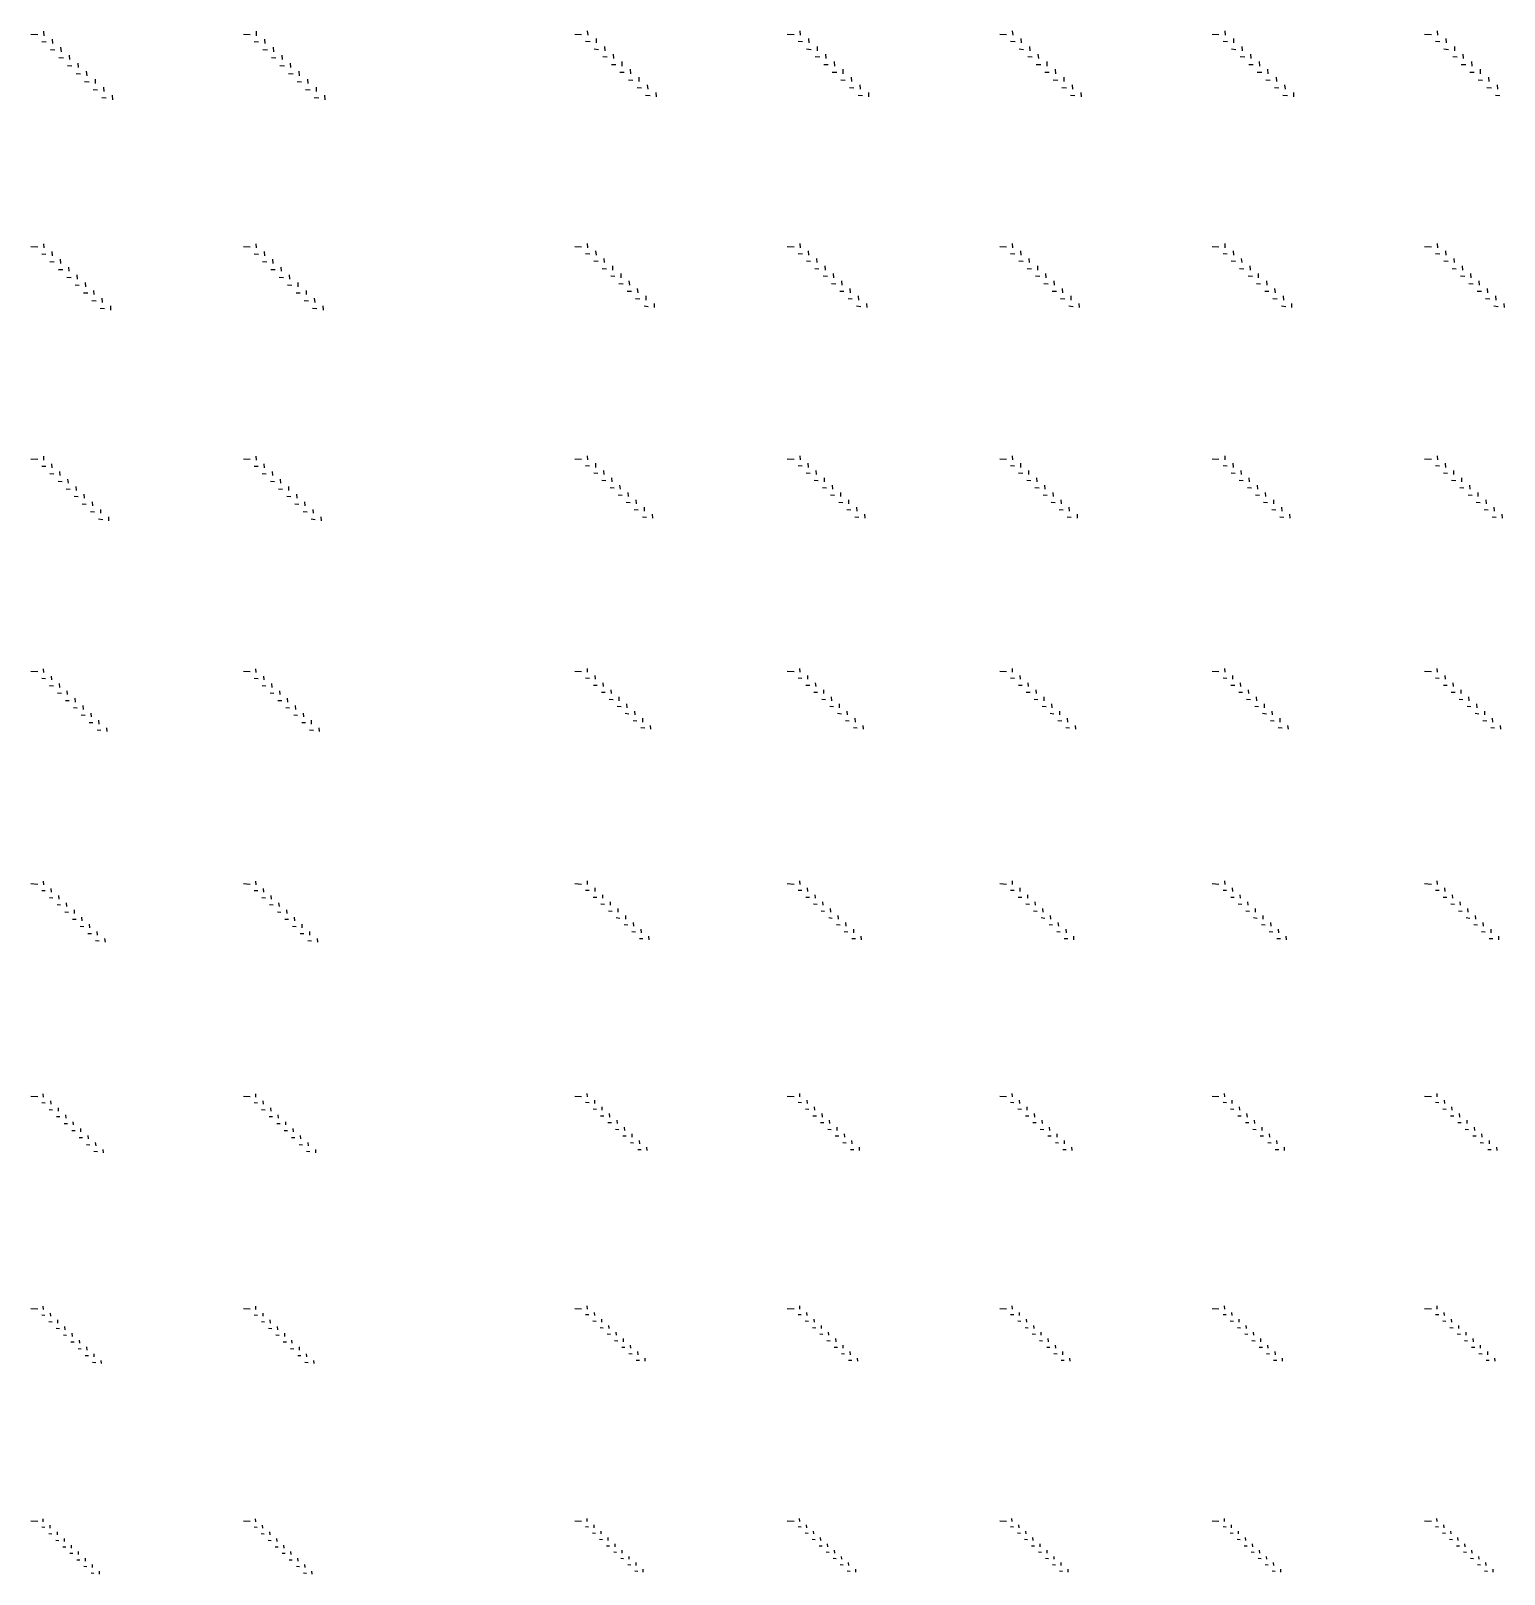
# Model space of a CAD drawing. Extents: x 0 to 300000, y 0 to 300000.
# Drawn here: x 116020 to 150690, y 77050 to 113380 of the extents above; entities that cross this region are included whole.
import ezdxf

# ---------------------------------------------------------------- set-up
doc = ezdxf.new("R2010")
doc.units = 0

msp = doc.modelspace()

# ---------------------------------------------------------------- linework, layer by layer
at = {"color": 7}
for p, q in [((116320, 113370), (116325, 113265)), ((121320, 113370), (121325, 113265)), ((129115, 113380), (129125, 113275)), ((134115, 113380), (134125, 113275)), ((139115, 113380), (139125, 113275)), ((144115, 113380), (144125, 113275)), ((149115, 113380), (149125, 113275)), ((116020, 113305), (116180, 113295)), ((116275, 113130), (116380, 113120)), ((116520, 113185), (116525, 113080)), ((116720, 112995), (116730, 112890)), ((121020, 113305), (121180, 113295)), ((121275, 113130), (121380, 113120)), ((121520, 113185), (121525, 113080)), ((121720, 112995), (121730, 112890)), ((128820, 113305), (128980, 113295)), ((129075, 113135), (129180, 113130)), ((129320, 113200), (129325, 113095)), ((129520, 113015), (129525, 112910)), ((133820, 113305), (133980, 113295)), ((134075, 113135), (134180, 113130)), ((134320, 113200), (134325, 113095)), ((134520, 113015), (134525, 112910)), ((138820, 113305), (138980, 113295)), ((139075, 113135), (139180, 113130)), ((139320, 113200), (139325, 113095)), ((139520, 113015), (139525, 112910)), ((143820, 113305), (143980, 113295)), ((144075, 113135), (144180, 113130)), ((144320, 113200), (144325, 113095)), ((144520, 113015), (144525, 112910)), ((148820, 113305), (148980, 113295)), ((149075, 113135), (149180, 113130)), ((149320, 113200), (149325, 113095)), ((149520, 113015), (149525, 112910)), ((116480, 112940), (116585, 112935)), ((116680, 112750), (116785, 112745)), ((116925, 112810), (116930, 112705)), ((121480, 112940), (121585, 112935)), ((121680, 112750), (121785, 112745)), ((121925, 112810), (121930, 112705)), ((129275, 112955), (129380, 112945)), ((129480, 112775), (129585, 112765)), ((129720, 112835), (129730, 112730)), ((129925, 112655), (129930, 112550)), ((134275, 112955), (134380, 112945)), ((134480, 112775), (134585, 112765)), ((134720, 112835), (134730, 112730)), ((134925, 112655), (134930, 112550)), ((139275, 112955), (139380, 112945)), ((139480, 112775), (139585, 112765)), ((139720, 112835), (139730, 112730)), ((139925, 112655), (139930, 112550)), ((144275, 112955), (144380, 112945)), ((144480, 112775), (144585, 112765)), ((144720, 112835), (144730, 112730)), ((144925, 112655), (144930, 112550)), ((149275, 112955), (149380, 112945)), ((149480, 112775), (149585, 112765)), ((149720, 112835), (149730, 112730)), ((149925, 112655), (149930, 112550)), ((116880, 112565), (116985, 112555)), ((117085, 112375), (117190, 112370)), ((117125, 112620), (117130, 112515)), ((117325, 112430), (117335, 112325)), ((121880, 112565), (121985, 112555)), ((122085, 112375), (122190, 112370)), ((122125, 112620), (122130, 112515)), ((122325, 112430), (122335, 112325)), ((129680, 112590), (129785, 112585)), ((129880, 112410), (129985, 112405)), ((130125, 112475), (130130, 112370)), ((130325, 112290), (130330, 112185)), ((134680, 112590), (134785, 112585)), ((134880, 112410), (134985, 112405)), ((135125, 112475), (135130, 112370)), ((135325, 112290), (135330, 112185)), ((139680, 112590), (139785, 112585)), ((139880, 112410), (139985, 112405)), ((140125, 112475), (140130, 112370)), ((140325, 112290), (140330, 112185)), ((144680, 112590), (144785, 112585)), ((144880, 112410), (144985, 112405)), ((145125, 112475), (145130, 112370)), ((145325, 112290), (145330, 112185)), ((149680, 112590), (149785, 112585)), ((149880, 112410), (149985, 112405)), ((150125, 112475), (150130, 112370)), ((150325, 112290), (150330, 112185)), ((117285, 112190), (117390, 112180)), ((117485, 112000), (117590, 111990)), ((117530, 112245), (117535, 112140)), ((117730, 112055), (117735, 111950)), ((122285, 112190), (122390, 112180)), ((122485, 112000), (122590, 111990)), ((122530, 112245), (122535, 112140)), ((122730, 112055), (122735, 111950)), ((130080, 112230), (130185, 112220)), ((130285, 112050), (130390, 112040)), ((130525, 112110), (130535, 112005)), ((130730, 111930), (130735, 111825)), ((135080, 112230), (135185, 112220)), ((135285, 112050), (135390, 112040)), ((135525, 112110), (135535, 112005)), ((135730, 111930), (135735, 111825)), ((140080, 112230), (140185, 112220)), ((140285, 112050), (140390, 112040)), ((140525, 112110), (140535, 112005)), ((140730, 111930), (140735, 111825)), ((145080, 112230), (145185, 112220)), ((145285, 112050), (145390, 112040)), ((145525, 112110), (145535, 112005)), ((145730, 111930), (145735, 111825)), ((150080, 112230), (150185, 112220)), ((150285, 112050), (150390, 112040)), ((150525, 112110), (150535, 112005)), ((117690, 111810), (117795, 111805)), ((117930, 111865), (117940, 111760)), ((122690, 111810), (122795, 111805)), ((122930, 111865), (122940, 111760)), ((130485, 111865), (130590, 111860)), ((135485, 111865), (135590, 111860)), ((140485, 111865), (140590, 111860)), ((145485, 111865), (145590, 111860)), ((150485, 111865), (150590, 111860)), ((116020, 108305), (116180, 108295)), ((116315, 108370), (116325, 108270)), ((121020, 108305), (121180, 108295)), ((121315, 108370), (121325, 108270)), ((128820, 108305), (128980, 108295)), ((129115, 108375), (129120, 108275)), ((133820, 108305), (133980, 108295)), ((134115, 108375), (134120, 108275)), ((138820, 108305), (138980, 108295)), ((139115, 108375), (139120, 108275)), ((143820, 108305), (143980, 108295)), ((144115, 108375), (144120, 108275)), ((148820, 108305), (148980, 108295)), ((149115, 108375), (149120, 108275)), ((116275, 108135), (116375, 108125)), ((116470, 107950), (116570, 107945)), ((116510, 108185), (116520, 108085)), ((116710, 108005), (116715, 107905)), ((121275, 108135), (121375, 108125)), ((121470, 107950), (121570, 107945)), ((121510, 108185), (121520, 108085)), ((121710, 108005), (121715, 107905)), ((129075, 108140), (129175, 108135)), ((129270, 107965), (129370, 107955)), ((129310, 108200), (129320, 108100)), ((129505, 108025), (129515, 107925)), ((134075, 108140), (134175, 108135)), ((134270, 107965), (134370, 107955)), ((134310, 108200), (134320, 108100)), ((134505, 108025), (134515, 107925)), ((139075, 108140), (139175, 108135)), ((139270, 107965), (139370, 107955)), ((139310, 108200), (139320, 108100)), ((139505, 108025), (139515, 107925)), ((144075, 108140), (144175, 108135)), ((144270, 107965), (144370, 107955)), ((144310, 108200), (144320, 108100)), ((144505, 108025), (144515, 107925)), ((149075, 108140), (149175, 108135)), ((149270, 107965), (149370, 107955)), ((149310, 108200), (149320, 108100)), ((149505, 108025), (149515, 107925)), ((116670, 107765), (116770, 107760)), ((116865, 107585), (116965, 107575)), ((116905, 107820), (116910, 107720)), ((117100, 107635), (117110, 107535)), ((121670, 107765), (121770, 107760)), ((121865, 107585), (121965, 107575)), ((121905, 107820), (121910, 107720)), ((122100, 107635), (122110, 107535)), ((129465, 107785), (129565, 107780)), ((129665, 107610), (129765, 107605)), ((129705, 107845), (129710, 107745)), ((129900, 107670), (129905, 107570)), ((134465, 107785), (134565, 107780)), ((134665, 107610), (134765, 107605)), ((134705, 107845), (134710, 107745)), ((134900, 107670), (134905, 107570)), ((139465, 107785), (139565, 107780)), ((139665, 107610), (139765, 107605)), ((139705, 107845), (139710, 107745)), ((139900, 107670), (139905, 107570)), ((144465, 107785), (144565, 107780)), ((144665, 107610), (144765, 107605)), ((144705, 107845), (144710, 107745)), ((144900, 107670), (144905, 107570)), ((149465, 107785), (149565, 107780)), ((149665, 107610), (149765, 107605)), ((149705, 107845), (149710, 107745)), ((149900, 107670), (149905, 107570)), ((117060, 107400), (117160, 107395)), ((117260, 107215), (117360, 107210)), ((117300, 107455), (117305, 107355)), ((117495, 107270), (117500, 107170)), ((122060, 107400), (122160, 107395)), ((122260, 107215), (122360, 107210)), ((122300, 107455), (122305, 107355)), ((122495, 107270), (122500, 107170)), ((129860, 107435), (129960, 107425)), ((130055, 107255), (130155, 107250)), ((130095, 107495), (130105, 107395)), ((130290, 107315), (130300, 107215)), ((134860, 107435), (134960, 107425)), ((135055, 107255), (135155, 107250)), ((135095, 107495), (135105, 107395)), ((135290, 107315), (135300, 107215)), ((139860, 107435), (139960, 107425)), ((140055, 107255), (140155, 107250)), ((140095, 107495), (140105, 107395)), ((140290, 107315), (140300, 107215)), ((144860, 107435), (144960, 107425)), ((145055, 107255), (145155, 107250)), ((145095, 107495), (145105, 107395)), ((145290, 107315), (145300, 107215)), ((149860, 107435), (149960, 107425)), ((150055, 107255), (150155, 107250)), ((150095, 107495), (150105, 107395)), ((150290, 107315), (150300, 107215)), ((117455, 107035), (117555, 107025)), ((117650, 106850), (117750, 106845)), ((117690, 107085), (117700, 106985)), ((117890, 106905), (117895, 106805)), ((122455, 107035), (122555, 107025)), ((122650, 106850), (122750, 106845)), ((122690, 107085), (122700, 106985)), ((122890, 106905), (122895, 106805)), ((130250, 107080), (130350, 107075)), ((130450, 106905), (130550, 106895)), ((130490, 107140), (130495, 107040)), ((130685, 106965), (130690, 106865)), ((135250, 107080), (135350, 107075)), ((135450, 106905), (135550, 106895)), ((135490, 107140), (135495, 107040)), ((135685, 106965), (135690, 106865)), ((140250, 107080), (140350, 107075)), ((140450, 106905), (140550, 106895)), ((140490, 107140), (140495, 107040)), ((140685, 106965), (140690, 106865)), ((145250, 107080), (145350, 107075)), ((145450, 106905), (145550, 106895)), ((145490, 107140), (145495, 107040)), ((145685, 106965), (145690, 106865)), ((150250, 107080), (150350, 107075)), ((150450, 106905), (150550, 106895)), ((150490, 107140), (150495, 107040)), ((150685, 106965), (150690, 106865)), ((116020, 103305), (116180, 103295)), ((116315, 103365), (116320, 103270)), ((116505, 103190), (116510, 103095)), ((121020, 103305), (121180, 103295)), ((121315, 103365), (121320, 103270)), ((121505, 103190), (121510, 103095)), ((128820, 103305), (128980, 103295)), ((129115, 103375), (129120, 103280)), ((129305, 103200), (129310, 103105)), ((133820, 103305), (133980, 103295)), ((134115, 103375), (134120, 103280)), ((134305, 103200), (134310, 103105)), ((138820, 103305), (138980, 103295)), ((139115, 103375), (139120, 103280)), ((139305, 103200), (139310, 103105)), ((143820, 103305), (143980, 103295)), ((144115, 103375), (144120, 103280)), ((144305, 103200), (144310, 103105)), ((148820, 103305), (148980, 103295)), ((149115, 103375), (149120, 103280)), ((149305, 103200), (149310, 103105)), ((116275, 103135), (116370, 103130)), ((116465, 102960), (116560, 102950)), ((116695, 103010), (116705, 102915)), ((116885, 102830), (116895, 102735)), ((121275, 103135), (121370, 103130)), ((121465, 102960), (121560, 102950)), ((121695, 103010), (121705, 102915)), ((121885, 102830), (121895, 102735)), ((129075, 103145), (129170, 103140)), ((129265, 102975), (129360, 102965)), ((129495, 103030), (129500, 102935)), ((129685, 102860), (129690, 102765)), ((134075, 103145), (134170, 103140)), ((134265, 102975), (134360, 102965)), ((134495, 103030), (134500, 102935)), ((134685, 102860), (134690, 102765)), ((139075, 103145), (139170, 103140)), ((139265, 102975), (139360, 102965)), ((139495, 103030), (139500, 102935)), ((139685, 102860), (139690, 102765)), ((144075, 103145), (144170, 103140)), ((144265, 102975), (144360, 102965)), ((144495, 103030), (144500, 102935)), ((144685, 102860), (144690, 102765)), ((149075, 103145), (149170, 103140)), ((149265, 102975), (149360, 102965)), ((149495, 103030), (149500, 102935)), ((149685, 102860), (149690, 102765)), ((116660, 102780), (116755, 102775)), ((116850, 102600), (116945, 102595)), ((117080, 102655), (117085, 102560)), ((117270, 102475), (117275, 102380)), ((121660, 102780), (121755, 102775)), ((121850, 102600), (121945, 102595)), ((122080, 102655), (122085, 102560)), ((122270, 102475), (122275, 102380)), ((129455, 102800), (129550, 102795)), ((129650, 102630), (129745, 102620)), ((129840, 102455), (129935, 102450)), ((129875, 102685), (129885, 102590)), ((130070, 102515), (130075, 102420)), ((134455, 102800), (134550, 102795)), ((134650, 102630), (134745, 102620)), ((134840, 102455), (134935, 102450)), ((134875, 102685), (134885, 102590)), ((135070, 102515), (135075, 102420)), ((139455, 102800), (139550, 102795)), ((139650, 102630), (139745, 102620)), ((139840, 102455), (139935, 102450)), ((139875, 102685), (139885, 102590)), ((140070, 102515), (140075, 102420)), ((144455, 102800), (144550, 102795)), ((144650, 102630), (144745, 102620)), ((144840, 102455), (144935, 102450)), ((144875, 102685), (144885, 102590)), ((145070, 102515), (145075, 102420)), ((149455, 102800), (149550, 102795)), ((149650, 102630), (149745, 102620)), ((149840, 102455), (149935, 102450)), ((149875, 102685), (149885, 102590)), ((150070, 102515), (150075, 102420)), ((117040, 102425), (117135, 102415)), ((117230, 102245), (117325, 102240)), ((117460, 102295), (117470, 102200)), ((117655, 102115), (117660, 102025)), ((122040, 102425), (122135, 102415)), ((122230, 102245), (122325, 102240)), ((122460, 102295), (122470, 102200)), ((122655, 102115), (122660, 102025)), ((130030, 102285), (130125, 102280)), ((130220, 102115), (130315, 102105)), ((130260, 102340), (130265, 102245)), ((130450, 102170), (130455, 102075)), ((135030, 102285), (135125, 102280)), ((135220, 102115), (135315, 102105)), ((135260, 102340), (135265, 102245)), ((135450, 102170), (135455, 102075)), ((140030, 102285), (140125, 102280)), ((140220, 102115), (140315, 102105)), ((140260, 102340), (140265, 102245)), ((140450, 102170), (140455, 102075)), ((145030, 102285), (145125, 102280)), ((145220, 102115), (145315, 102105)), ((145260, 102340), (145265, 102245)), ((145450, 102170), (145455, 102075)), ((150030, 102285), (150125, 102280)), ((150220, 102115), (150315, 102105)), ((150260, 102340), (150265, 102245)), ((150450, 102170), (150455, 102075)), ((117425, 102065), (117520, 102060)), ((117615, 101890), (117710, 101880)), ((117845, 101940), (117850, 101845)), ((122425, 102065), (122520, 102060)), ((122615, 101890), (122710, 101880)), ((122845, 101940), (122850, 101845)), ((130410, 101940), (130505, 101935)), ((130640, 102000), (130645, 101905)), ((135410, 101940), (135505, 101935)), ((135640, 102000), (135645, 101905)), ((140410, 101940), (140505, 101935)), ((140640, 102000), (140645, 101905)), ((145410, 101940), (145505, 101935)), ((145640, 102000), (145645, 101905)), ((150410, 101940), (150505, 101935)), ((150640, 102000), (150645, 101905)), ((116020, 98305), (116180, 98295)), ((116275, 98140), (116365, 98135)), ((116310, 98365), (116315, 98275)), ((116495, 98190), (116505, 98100)), ((121020, 98305), (121180, 98295)), ((121275, 98140), (121365, 98135)), ((121310, 98365), (121315, 98275)), ((121495, 98190), (121505, 98100)), ((128820, 98305), (128980, 98295)), ((129075, 98150), (129165, 98145)), ((129110, 98370), (129115, 98280)), ((129295, 98205), (129300, 98115)), ((133820, 98305), (133980, 98295)), ((134075, 98150), (134165, 98145)), ((134110, 98370), (134115, 98280)), ((134295, 98205), (134300, 98115)), ((138820, 98305), (138980, 98295)), ((139075, 98150), (139165, 98145)), ((139110, 98370), (139115, 98280)), ((139295, 98205), (139300, 98115)), ((143820, 98305), (143980, 98295)), ((144075, 98150), (144165, 98145)), ((144110, 98370), (144115, 98280)), ((144295, 98205), (144300, 98115)), ((148820, 98305), (148980, 98295)), ((149075, 98150), (149165, 98145)), ((149110, 98370), (149115, 98280)), ((149295, 98205), (149300, 98115)), ((116460, 97970), (116550, 97960)), ((116650, 97795), (116740, 97790)), ((116685, 98015), (116690, 97925)), ((116870, 97845), (116875, 97755)), ((121460, 97970), (121550, 97960)), ((121650, 97795), (121740, 97790)), ((121685, 98015), (121690, 97925)), ((121870, 97845), (121875, 97755)), ((129260, 97980), (129350, 97975)), ((129445, 97815), (129535, 97810)), ((129480, 98035), (129490, 97945)), ((129670, 97870), (129675, 97780)), ((134260, 97980), (134350, 97975)), ((134445, 97815), (134535, 97810)), ((134480, 98035), (134490, 97945)), ((134670, 97870), (134675, 97780)), ((139260, 97980), (139350, 97975)), ((139445, 97815), (139535, 97810)), ((139480, 98035), (139490, 97945)), ((139670, 97870), (139675, 97780)), ((144260, 97980), (144350, 97975)), ((144445, 97815), (144535, 97810)), ((144480, 98035), (144490, 97945)), ((144670, 97870), (144675, 97780)), ((149260, 97980), (149350, 97975)), ((149445, 97815), (149535, 97810)), ((149480, 98035), (149490, 97945)), ((149670, 97870), (149675, 97780)), ((116835, 97620), (116925, 97615)), ((117020, 97450), (117110, 97440)), ((117055, 97670), (117060, 97580)), ((117240, 97495), (117250, 97405)), ((121835, 97620), (121925, 97615)), ((122020, 97450), (122110, 97440)), ((122055, 97670), (122060, 97580)), ((122240, 97495), (122250, 97405)), ((129630, 97645), (129720, 97640)), ((129820, 97480), (129910, 97475)), ((129855, 97700), (129860, 97610)), ((130040, 97535), (130045, 97445)), ((130225, 97365), (130230, 97275)), ((134630, 97645), (134720, 97640)), ((134820, 97480), (134910, 97475)), ((134855, 97700), (134860, 97610)), ((135040, 97535), (135045, 97445)), ((135225, 97365), (135230, 97275)), ((139630, 97645), (139720, 97640)), ((139820, 97480), (139910, 97475)), ((139855, 97700), (139860, 97610)), ((140040, 97535), (140045, 97445)), ((140225, 97365), (140230, 97275)), ((144630, 97645), (144720, 97640)), ((144820, 97480), (144910, 97475)), ((144855, 97700), (144860, 97610)), ((145040, 97535), (145045, 97445)), ((145225, 97365), (145230, 97275)), ((149630, 97645), (149720, 97640)), ((149820, 97480), (149910, 97475)), ((149855, 97700), (149860, 97610)), ((150040, 97535), (150045, 97445)), ((150225, 97365), (150230, 97275)), ((117205, 97275), (117295, 97270)), ((117395, 97100), (117480, 97095)), ((117430, 97320), (117435, 97230)), ((117615, 97150), (117620, 97060)), ((122205, 97275), (122295, 97270)), ((122395, 97100), (122480, 97095)), ((122430, 97320), (122435, 97230)), ((122615, 97150), (122620, 97060)), ((130005, 97315), (130095, 97305)), ((130190, 97145), (130280, 97140)), ((130410, 97200), (130415, 97110)), ((130595, 97030), (130605, 96945)), ((135005, 97315), (135095, 97305)), ((135190, 97145), (135280, 97140)), ((135410, 97200), (135415, 97110)), ((135595, 97030), (135605, 96945)), ((140005, 97315), (140095, 97305)), ((140190, 97145), (140280, 97140)), ((140410, 97200), (140415, 97110)), ((140595, 97030), (140605, 96945)), ((145005, 97315), (145095, 97305)), ((145190, 97145), (145280, 97140)), ((145410, 97200), (145415, 97110)), ((145595, 97030), (145605, 96945)), ((150005, 97315), (150095, 97305)), ((150190, 97145), (150280, 97140)), ((150410, 97200), (150415, 97110)), ((150595, 97030), (150605, 96945)), ((117580, 96925), (117670, 96920)), ((117800, 96975), (117805, 96885)), ((122580, 96925), (122670, 96920)), ((122800, 96975), (122805, 96885)), ((130375, 96980), (130465, 96970)), ((135375, 96980), (135465, 96970)), ((140375, 96980), (140465, 96970)), ((145375, 96980), (145465, 96970)), ((150375, 96980), (150465, 96970)), ((129110, 93370), (129115, 93285)), ((134110, 93370), (134115, 93285)), ((139110, 93370), (139115, 93285)), ((144110, 93370), (144115, 93285)), ((149110, 93370), (149115, 93285)), ((116020, 93305), (116180, 93295)), ((116275, 93145), (116360, 93140)), ((116310, 93360), (116315, 93275)), ((116490, 93190), (116495, 93105)), ((116670, 93025), (116675, 92940)), ((121020, 93305), (121180, 93295)), ((121275, 93145), (121360, 93140)), ((121310, 93360), (121315, 93275)), ((121490, 93190), (121495, 93105)), ((121670, 93025), (121675, 92940)), ((128820, 93305), (128980, 93295)), ((129075, 93155), (129160, 93150)), ((129290, 93205), (129295, 93120)), ((129470, 93045), (129475, 92960)), ((133820, 93305), (133980, 93295)), ((134075, 93155), (134160, 93150)), ((134290, 93205), (134295, 93120)), ((134470, 93045), (134475, 92960)), ((138820, 93305), (138980, 93295)), ((139075, 93155), (139160, 93150)), ((139290, 93205), (139295, 93120)), ((139470, 93045), (139475, 92960)), ((143820, 93305), (143980, 93295)), ((144075, 93155), (144160, 93150)), ((144290, 93205), (144295, 93120)), ((144470, 93045), (144475, 92960)), ((148820, 93305), (148980, 93295)), ((149075, 93155), (149160, 93150)), ((149290, 93205), (149295, 93120)), ((149470, 93045), (149475, 92960)), ((116455, 92980), (116540, 92970)), ((116635, 92810), (116720, 92805)), ((116850, 92855), (116860, 92770)), ((117035, 92685), (117040, 92600)), ((121455, 92980), (121540, 92970)), ((121635, 92810), (121720, 92805)), ((121850, 92855), (121860, 92770)), ((122035, 92685), (122040, 92600)), ((129255, 92990), (129340, 92985)), ((129435, 92830), (129520, 92825)), ((129615, 92665), (129700, 92660)), ((129650, 92880), (129655, 92795)), ((129830, 92720), (129835, 92635)), ((134255, 92990), (134340, 92985)), ((134435, 92830), (134520, 92825)), ((134615, 92665), (134700, 92660)), ((134650, 92880), (134655, 92795)), ((134830, 92720), (134835, 92635)), ((139255, 92990), (139340, 92985)), ((139435, 92830), (139520, 92825)), ((139615, 92665), (139700, 92660)), ((139650, 92880), (139655, 92795)), ((139830, 92720), (139835, 92635)), ((144255, 92990), (144340, 92985)), ((144435, 92830), (144520, 92825)), ((144615, 92665), (144700, 92660)), ((144650, 92880), (144655, 92795)), ((144830, 92720), (144835, 92635)), ((149255, 92990), (149340, 92985)), ((149435, 92830), (149520, 92825)), ((149615, 92665), (149700, 92660)), ((149650, 92880), (149655, 92795)), ((149830, 92720), (149835, 92635)), ((116820, 92640), (116905, 92635)), ((117000, 92470), (117085, 92465)), ((117180, 92305), (117265, 92295)), ((117215, 92515), (117220, 92430)), ((117395, 92350), (117400, 92265)), ((121820, 92640), (121905, 92635)), ((122000, 92470), (122085, 92465)), ((122180, 92305), (122265, 92295)), ((122215, 92515), (122220, 92430)), ((122395, 92350), (122400, 92265)), ((129795, 92505), (129880, 92495)), ((129980, 92340), (130065, 92335)), ((130010, 92555), (130015, 92470)), ((130190, 92390), (130200, 92305)), ((134795, 92505), (134880, 92495)), ((134980, 92340), (135065, 92335)), ((135010, 92555), (135015, 92470)), ((135190, 92390), (135200, 92305)), ((139795, 92505), (139880, 92495)), ((139980, 92340), (140065, 92335)), ((140010, 92555), (140015, 92470)), ((140190, 92390), (140200, 92305)), ((144795, 92505), (144880, 92495)), ((144980, 92340), (145065, 92335)), ((145010, 92555), (145015, 92470)), ((145190, 92390), (145200, 92305)), ((149795, 92505), (149880, 92495)), ((149980, 92340), (150065, 92335)), ((150010, 92555), (150015, 92470)), ((150190, 92390), (150200, 92305)), ((117360, 92135), (117445, 92130)), ((117540, 91965), (117625, 91960)), ((117575, 92180), (117580, 92095)), ((117755, 92010), (117765, 91925)), ((122360, 92135), (122445, 92130)), ((122540, 91965), (122625, 91960)), ((122575, 92180), (122580, 92095)), ((122755, 92010), (122765, 91925)), ((130160, 92180), (130245, 92170)), ((130340, 92015), (130425, 92010)), ((130375, 92230), (130380, 92145)), ((130555, 92065), (130560, 91980)), ((135160, 92180), (135245, 92170)), ((135340, 92015), (135425, 92010)), ((135375, 92230), (135380, 92145)), ((135555, 92065), (135560, 91980)), ((140160, 92180), (140245, 92170)), ((140340, 92015), (140425, 92010)), ((140375, 92230), (140380, 92145)), ((140555, 92065), (140560, 91980)), ((145160, 92180), (145245, 92170)), ((145340, 92015), (145425, 92010)), ((145375, 92230), (145380, 92145)), ((145555, 92065), (145560, 91980)), ((150160, 92180), (150245, 92170)), ((150340, 92015), (150425, 92010)), ((150375, 92230), (150380, 92145)), ((150555, 92065), (150560, 91980)), ((116020, 88305), (116180, 88295)), ((116305, 88360), (116310, 88280)), ((121020, 88305), (121180, 88295)), ((121305, 88360), (121310, 88280)), ((128820, 88305), (128980, 88295)), ((129105, 88365), (129110, 88285)), ((133820, 88305), (133980, 88295)), ((134105, 88365), (134110, 88285)), ((138820, 88305), (138980, 88295)), ((139105, 88365), (139110, 88285)), ((143820, 88305), (143980, 88295)), ((144105, 88365), (144110, 88285)), ((148820, 88305), (148980, 88295)), ((149105, 88365), (149110, 88285)), ((116275, 88150), (116355, 88145)), ((116450, 87985), (116530, 87980)), ((116480, 88195), (116490, 88115)), ((116660, 88030), (116665, 87950)), ((121275, 88150), (121355, 88145)), ((121450, 87985), (121530, 87980)), ((121480, 88195), (121490, 88115)), ((121660, 88030), (121665, 87950)), ((129075, 88160), (129155, 88155)), ((129250, 88000), (129330, 87995)), ((129280, 88205), (129285, 88130)), ((129455, 88050), (129460, 87970)), ((134075, 88160), (134155, 88155)), ((134250, 88000), (134330, 87995)), ((134280, 88205), (134285, 88130)), ((134455, 88050), (134460, 87970)), ((139075, 88160), (139155, 88155)), ((139250, 88000), (139330, 87995)), ((139280, 88205), (139285, 88130)), ((139455, 88050), (139460, 87970)), ((144075, 88160), (144155, 88155)), ((144250, 88000), (144330, 87995)), ((144280, 88205), (144285, 88130)), ((144455, 88050), (144460, 87970)), ((149075, 88160), (149155, 88155)), ((149250, 88000), (149330, 87995)), ((149280, 88205), (149285, 88130)), ((149455, 88050), (149460, 87970)), ((116625, 87825), (116705, 87820)), ((116805, 87660), (116885, 87655)), ((116835, 87865), (116840, 87785)), ((117010, 87700), (117015, 87625)), ((121625, 87825), (121705, 87820)), ((121805, 87660), (121885, 87655)), ((121835, 87865), (121840, 87785)), ((122010, 87700), (122015, 87625)), ((129425, 87840), (129505, 87835)), ((129600, 87685), (129680, 87680)), ((129630, 87890), (129640, 87810)), ((129810, 87735), (129815, 87655)), ((129985, 87575), (129990, 87495)), ((134425, 87840), (134505, 87835)), ((134600, 87685), (134680, 87680)), ((134630, 87890), (134640, 87810)), ((134810, 87735), (134815, 87655)), ((134985, 87575), (134990, 87495)), ((139425, 87840), (139505, 87835)), ((139600, 87685), (139680, 87680)), ((139630, 87890), (139640, 87810)), ((139810, 87735), (139815, 87655)), ((139985, 87575), (139990, 87495)), ((144425, 87840), (144505, 87835)), ((144600, 87685), (144680, 87680)), ((144630, 87890), (144640, 87810)), ((144810, 87735), (144815, 87655)), ((144985, 87575), (144990, 87495)), ((149425, 87840), (149505, 87835)), ((149600, 87685), (149680, 87680)), ((149630, 87890), (149640, 87810)), ((149810, 87735), (149815, 87655)), ((149985, 87575), (149990, 87495)), ((116980, 87495), (117060, 87490)), ((117155, 87330), (117235, 87325)), ((117185, 87540), (117190, 87460)), ((117360, 87375), (117365, 87295)), ((117535, 87210), (117545, 87130)), ((121980, 87495), (122060, 87490)), ((122155, 87330), (122235, 87325)), ((122185, 87540), (122190, 87460)), ((122360, 87375), (122365, 87295)), ((122535, 87210), (122545, 87130)), ((129775, 87525), (129855, 87520)), ((129950, 87370), (130030, 87365)), ((130130, 87210), (130205, 87205)), ((130160, 87415), (130165, 87335)), ((130335, 87260), (130340, 87180)), ((134775, 87525), (134855, 87520)), ((134950, 87370), (135030, 87365)), ((135130, 87210), (135205, 87205)), ((135160, 87415), (135165, 87335)), ((135335, 87260), (135340, 87180)), ((139775, 87525), (139855, 87520)), ((139950, 87370), (140030, 87365)), ((140130, 87210), (140205, 87205)), ((140160, 87415), (140165, 87335)), ((140335, 87260), (140340, 87180)), ((144775, 87525), (144855, 87520)), ((144950, 87370), (145030, 87365)), ((145130, 87210), (145205, 87205)), ((145160, 87415), (145165, 87335)), ((145335, 87260), (145340, 87180)), ((149775, 87525), (149855, 87520)), ((149950, 87370), (150030, 87365)), ((150130, 87210), (150205, 87205)), ((150160, 87415), (150165, 87335)), ((150335, 87260), (150340, 87180)), ((117330, 87165), (117410, 87160)), ((117505, 87005), (117585, 87000)), ((117715, 87045), (117720, 86965)), ((122330, 87165), (122410, 87160)), ((122505, 87005), (122585, 87000)), ((122715, 87045), (122720, 86965)), ((130305, 87050), (130385, 87045)), ((130510, 87100), (130515, 87020)), ((135305, 87050), (135385, 87045)), ((135510, 87100), (135515, 87020)), ((140305, 87050), (140385, 87045)), ((140510, 87100), (140515, 87020)), ((145305, 87050), (145385, 87045)), ((145510, 87100), (145515, 87020)), ((150305, 87050), (150385, 87045)), ((150510, 87100), (150515, 87020)), ((116020, 83305), (116180, 83295)), ((116305, 83355), (116310, 83280)), ((121020, 83305), (121180, 83295)), ((121305, 83355), (121310, 83280)), ((128820, 83305), (128980, 83295)), ((129105, 83365), (129110, 83290)), ((129275, 83210), (129280, 83135)), ((133820, 83305), (133980, 83295)), ((134105, 83365), (134110, 83290)), ((134275, 83210), (134280, 83135)), ((138820, 83305), (138980, 83295)), ((139105, 83365), (139110, 83290)), ((139275, 83210), (139280, 83135)), ((143820, 83305), (143980, 83295)), ((144105, 83365), (144110, 83290)), ((144275, 83210), (144280, 83135)), ((148820, 83305), (148980, 83295)), ((149105, 83365), (149110, 83290)), ((149275, 83210), (149280, 83135)), ((116275, 83155), (116350, 83150)), ((116445, 82995), (116520, 82990)), ((116475, 83195), (116480, 83120)), ((116615, 82840), (116690, 82830)), ((116645, 83035), (116650, 82960)), ((116815, 82880), (116820, 82805)), ((121275, 83155), (121350, 83150)), ((121445, 82995), (121520, 82990)), ((121475, 83195), (121480, 83120)), ((121615, 82840), (121690, 82830)), ((121645, 83035), (121650, 82960)), ((121815, 82880), (121820, 82805)), ((129075, 83165), (129150, 83160)), ((129245, 83010), (129320, 83005)), ((129415, 82855), (129490, 82850)), ((129445, 83055), (129450, 82980)), ((129615, 82905), (129620, 82830)), ((134075, 83165), (134150, 83160)), ((134245, 83010), (134320, 83005)), ((134415, 82855), (134490, 82850)), ((134445, 83055), (134450, 82980)), ((134615, 82905), (134620, 82830)), ((139075, 83165), (139150, 83160)), ((139245, 83010), (139320, 83005)), ((139415, 82855), (139490, 82850)), ((139445, 83055), (139450, 82980)), ((139615, 82905), (139620, 82830)), ((144075, 83165), (144150, 83160)), ((144245, 83010), (144320, 83005)), ((144415, 82855), (144490, 82850)), ((144445, 83055), (144450, 82980)), ((144615, 82905), (144620, 82830)), ((149075, 83165), (149150, 83160)), ((149245, 83010), (149320, 83005)), ((149415, 82855), (149490, 82850)), ((149445, 83055), (149450, 82980)), ((149615, 82905), (149620, 82830)), ((116785, 82680), (116860, 82675)), ((116960, 82520), (117035, 82515)), ((116985, 82720), (116990, 82645)), ((117155, 82560), (117165, 82485)), ((121785, 82680), (121860, 82675)), ((121960, 82520), (122035, 82515)), ((121985, 82720), (121990, 82645)), ((122155, 82560), (122165, 82485)), ((129585, 82705), (129660, 82700)), ((129755, 82550), (129830, 82545)), ((129785, 82750), (129790, 82675)), ((129955, 82595), (129960, 82520)), ((134585, 82705), (134660, 82700)), ((134755, 82550), (134830, 82545)), ((134785, 82750), (134790, 82675)), ((134955, 82595), (134960, 82520)), ((139585, 82705), (139660, 82700)), ((139755, 82550), (139830, 82545)), ((139785, 82750), (139790, 82675)), ((139955, 82595), (139960, 82520)), ((144585, 82705), (144660, 82700)), ((144755, 82550), (144830, 82545)), ((144785, 82750), (144790, 82675)), ((144955, 82595), (144960, 82520)), ((149585, 82705), (149660, 82700)), ((149755, 82550), (149830, 82545)), ((149785, 82750), (149790, 82675)), ((149955, 82595), (149960, 82520)), ((117130, 82360), (117205, 82355)), ((117300, 82200), (117375, 82195)), ((117330, 82400), (117335, 82325)), ((117500, 82240), (117505, 82165)), ((122130, 82360), (122205, 82355)), ((122300, 82200), (122375, 82195)), ((122330, 82400), (122335, 82325)), ((122500, 82240), (122505, 82165)), ((129925, 82395), (130000, 82390)), ((130095, 82245), (130170, 82235)), ((130125, 82440), (130130, 82370)), ((130295, 82290), (130300, 82215)), ((130465, 82135), (130470, 82060)), ((134925, 82395), (135000, 82390)), ((135095, 82245), (135170, 82235)), ((135125, 82440), (135130, 82370)), ((135295, 82290), (135300, 82215)), ((135465, 82135), (135470, 82060)), ((139925, 82395), (140000, 82390)), ((140095, 82245), (140170, 82235)), ((140125, 82440), (140130, 82370)), ((140295, 82290), (140300, 82215)), ((140465, 82135), (140470, 82060)), ((144925, 82395), (145000, 82390)), ((145095, 82245), (145170, 82235)), ((145125, 82440), (145130, 82370)), ((145295, 82290), (145300, 82215)), ((145465, 82135), (145470, 82060)), ((149925, 82395), (150000, 82390)), ((150095, 82245), (150170, 82235)), ((150125, 82440), (150130, 82370)), ((150295, 82290), (150300, 82215)), ((150465, 82135), (150470, 82060)), ((117470, 82040), (117545, 82035)), ((117670, 82080), (117675, 82010)), ((122470, 82040), (122545, 82035)), ((122670, 82080), (122675, 82010)), ((130265, 82090), (130340, 82085)), ((135265, 82090), (135340, 82085)), ((140265, 82090), (140340, 82085)), ((145265, 82090), (145340, 82085)), ((150265, 82090), (150340, 82085)), ((116020, 78305), (116180, 78295)), ((116275, 78160), (116345, 78155)), ((116300, 78355), (116305, 78285)), ((116465, 78200), (116470, 78130)), ((121020, 78305), (121180, 78295)), ((121275, 78160), (121345, 78155)), ((121300, 78355), (121305, 78285)), ((121465, 78200), (121470, 78130)), ((128820, 78305), (128980, 78295)), ((129075, 78170), (129145, 78165)), ((129100, 78360), (129105, 78290)), ((129265, 78210), (129270, 78140)), ((133820, 78305), (133980, 78295)), ((134075, 78170), (134145, 78165)), ((134100, 78360), (134105, 78290)), ((134265, 78210), (134270, 78140)), ((138820, 78305), (138980, 78295)), ((139075, 78170), (139145, 78165)), ((139100, 78360), (139105, 78290)), ((139265, 78210), (139270, 78140)), ((143820, 78305), (143980, 78295)), ((144075, 78170), (144145, 78165)), ((144100, 78360), (144105, 78290)), ((144265, 78210), (144270, 78140)), ((148820, 78305), (148980, 78295)), ((149075, 78170), (149145, 78165)), ((149100, 78360), (149105, 78290)), ((149265, 78210), (149270, 78140)), ((116440, 78005), (116510, 78000)), ((116605, 77850), (116675, 77845)), ((116635, 78045), (116640, 77975)), ((116800, 77890), (116805, 77820)), ((121440, 78005), (121510, 78000)), ((121605, 77850), (121675, 77845)), ((121635, 78045), (121640, 77975)), ((121800, 77890), (121805, 77820)), ((129240, 78020), (129310, 78015)), ((129405, 77870), (129475, 77865)), ((129430, 78060), (129435, 77995)), ((129595, 77915), (129600, 77845)), ((129760, 77765), (129765, 77695)), ((134240, 78020), (134310, 78015)), ((134405, 77870), (134475, 77865)), ((134430, 78060), (134435, 77995)), ((134595, 77915), (134600, 77845)), ((134760, 77765), (134765, 77695)), ((139240, 78020), (139310, 78015)), ((139405, 77870), (139475, 77865)), ((139430, 78060), (139435, 77995)), ((139595, 77915), (139600, 77845)), ((139760, 77765), (139765, 77695)), ((144240, 78020), (144310, 78015)), ((144405, 77870), (144475, 77865)), ((144430, 78060), (144435, 77995)), ((144595, 77915), (144600, 77845)), ((144760, 77765), (144765, 77695)), ((149240, 78020), (149310, 78015)), ((149405, 77870), (149475, 77865)), ((149430, 78060), (149435, 77995)), ((149595, 77915), (149600, 77845)), ((149760, 77765), (149765, 77695)), ((116770, 77695), (116840, 77695)), ((116935, 77545), (117005, 77540)), ((116965, 77735), (116970, 77665)), ((117100, 77390), (117170, 77385)), ((117130, 77580), (117135, 77510)), ((117295, 77425), (117300, 77355)), ((121770, 77695), (121840, 77695)), ((121935, 77545), (122005, 77540)), ((121965, 77735), (121970, 77665)), ((122100, 77390), (122170, 77385)), ((122130, 77580), (122135, 77510)), ((122295, 77425), (122300, 77355)), ((129570, 77720), (129640, 77715)), ((129735, 77575), (129805, 77570)), ((129900, 77425), (129970, 77420)), ((129925, 77615), (129930, 77545)), ((130090, 77465), (130095, 77400)), ((134570, 77720), (134640, 77715)), ((134735, 77575), (134805, 77570)), ((134900, 77425), (134970, 77420)), ((134925, 77615), (134930, 77545)), ((135090, 77465), (135095, 77400)), ((139570, 77720), (139640, 77715)), ((139735, 77575), (139805, 77570)), ((139900, 77425), (139970, 77420)), ((139925, 77615), (139930, 77545)), ((140090, 77465), (140095, 77400)), ((144570, 77720), (144640, 77715)), ((144735, 77575), (144805, 77570)), ((144900, 77425), (144970, 77420)), ((144925, 77615), (144930, 77545)), ((145090, 77465), (145095, 77400)), ((149570, 77720), (149640, 77715)), ((149735, 77575), (149805, 77570)), ((149900, 77425), (149970, 77420)), ((149925, 77615), (149930, 77545)), ((150090, 77465), (150095, 77400)), ((117270, 77235), (117340, 77230)), ((117435, 77080), (117505, 77075)), ((117460, 77275), (117465, 77205)), ((117625, 77120), (117630, 77050)), ((122270, 77235), (122340, 77230)), ((122435, 77080), (122505, 77075)), ((122460, 77275), (122465, 77205)), ((122625, 77120), (122630, 77050)), ((130065, 77275), (130135, 77270)), ((130230, 77125), (130300, 77120)), ((130255, 77320), (130260, 77250)), ((130425, 77170), (130425, 77100)), ((135065, 77275), (135135, 77270)), ((135230, 77125), (135300, 77120)), ((135255, 77320), (135260, 77250)), ((135425, 77170), (135425, 77100)), ((140065, 77275), (140135, 77270)), ((140230, 77125), (140300, 77120)), ((140255, 77320), (140260, 77250)), ((140425, 77170), (140425, 77100)), ((145065, 77275), (145135, 77270)), ((145230, 77125), (145300, 77120)), ((145255, 77320), (145260, 77250)), ((145425, 77170), (145425, 77100)), ((150065, 77275), (150135, 77270)), ((150230, 77125), (150300, 77120)), ((150255, 77320), (150260, 77250)), ((150425, 77170), (150425, 77100))]:
    msp.add_line(p, q, dxfattribs=at)

doc.saveas('drawing.dxf')
